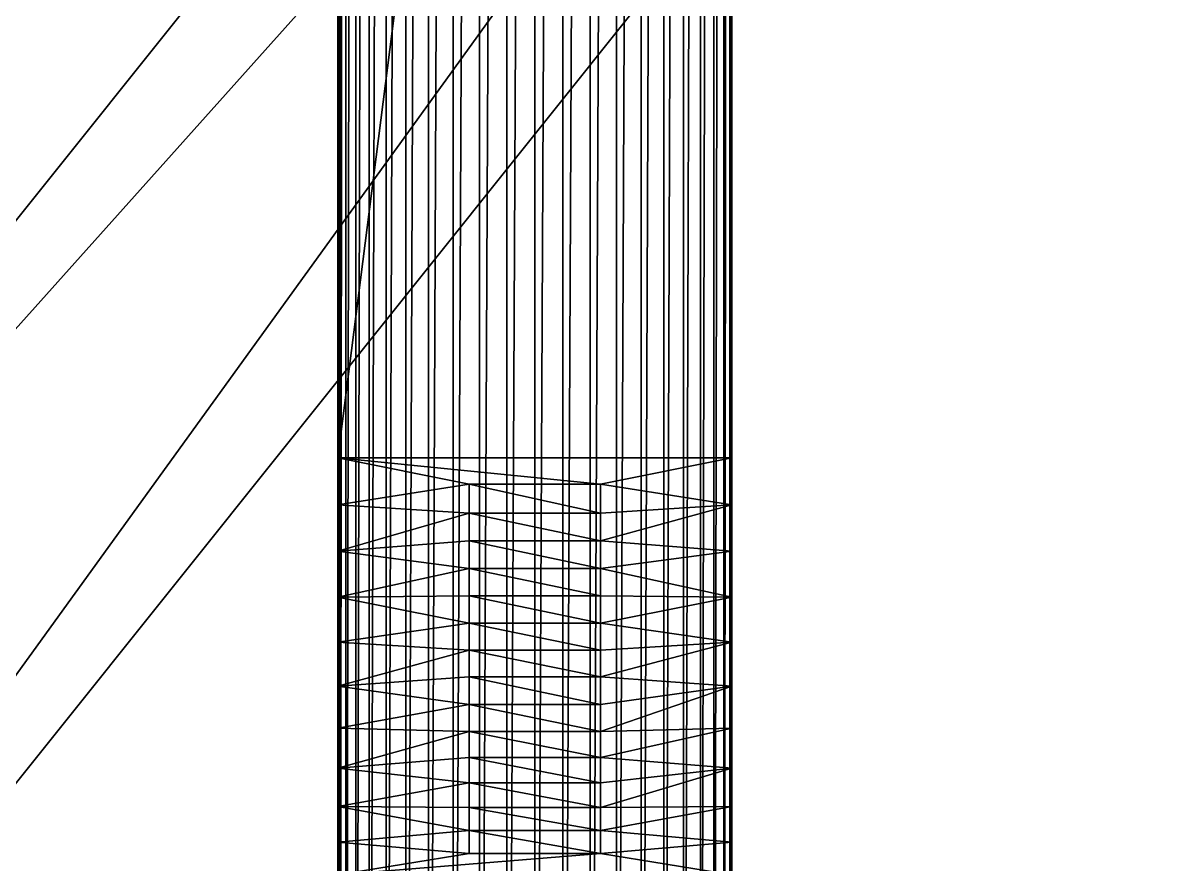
# Model space of a CAD drawing. Extents: x 207 to 387, y 94 to 160.
# Drawn here: x 261.23 to 272.58, y 103.88 to 112.29 of the extents above; entities that cross this region are included whole.
import ezdxf

# ---------------------------------------------------------------- set-up
doc = ezdxf.new("R2010")
doc.units = 0
doc.header["$LTSCALE"] = 2.54
doc.layers.get('0').update_dxf_attribs({"color": 13, "linetype": 'CONTINUOUS'})

# ---------------------------------------------------------------- blocks, each defined once
blk = doc.blocks.new('SP_05_ALTFIELD_CREDENZA_DW')
at = {"color": 23}
for p, q in [((118.372, 8.719), (118.372, 63.844)), ((118.372, 8.719), (118.372, 63.844)), ((122.309, 63.844), (122.309, 8.719)), ((122.309, 63.844), (122.309, 8.719)), ((118.372, 55.921, 6.913), (118.372, 55.592, 6.579)), ((118.372, 55.921, 6.913), (118.372, 55.592, 6.579)), ((122.309, 55.592, 6.579), (122.309, 55.921, 6.913)), ((122.309, 55.592, 6.579), (122.309, 55.921, 6.913)), ((118.372, 55.592, 6.579), (118.372, 55.235, 6.272)), ((118.372, 55.592, 6.579), (118.372, 55.235, 6.272)), ((122.309, 55.235, 6.272), (122.309, 55.592, 6.579)), ((122.309, 55.235, 6.272), (122.309, 55.592, 6.579)), ((118.372, 55.235, 6.272), (118.372, 54.855, 5.997)), ((118.372, 55.235, 6.272), (118.372, 54.855, 5.997)), ((122.309, 54.855, 5.997), (122.309, 55.235, 6.272)), ((122.309, 54.855, 5.997), (122.309, 55.235, 6.272)), ((118.372, 54.855, 5.997), (118.372, 54.453, 5.754)), ((118.372, 54.855, 5.997), (118.372, 54.453, 5.754)), ((122.309, 54.453, 5.754), (122.309, 54.855, 5.997)), ((122.309, 54.453, 5.754), (122.309, 54.855, 5.997)), ((118.372, 54.453, 5.754), (118.372, 54.032, 5.546)), ((118.372, 54.453, 5.754), (118.372, 54.032, 5.546)), ((122.309, 54.032, 5.546), (122.309, 54.453, 5.754)), ((122.309, 54.032, 5.546), (122.309, 54.453, 5.754)), ((118.372, 54.032, 5.546), (118.372, 53.595, 5.374)), ((118.372, 54.032, 5.546), (118.372, 53.595, 5.374)), ((122.309, 53.595, 5.374), (122.309, 54.032, 5.546)), ((122.309, 53.595, 5.374), (122.309, 54.032, 5.546)), ((118.372, 53.595, 5.374), (118.372, 53.145, 5.238)), ((118.372, 53.595, 5.374), (118.372, 53.145, 5.238)), ((122.309, 53.145, 5.238), (122.309, 53.595, 5.374)), ((122.309, 53.145, 5.238), (122.309, 53.595, 5.374)), ((118.372, 53.145, 5.238), (118.372, 52.685, 5.141)), ((118.372, 53.145, 5.238), (118.372, 52.685, 5.141)), ((122.309, 52.685, 5.141), (122.309, 53.145, 5.238)), ((122.309, 52.685, 5.141), (122.309, 53.145, 5.238)), ((118.372, 52.685, 5.141), (118.372, 52.219, 5.082)), ((118.372, 52.685, 5.141), (118.372, 52.219, 5.082)), ((122.309, 52.219, 5.082), (122.309, 52.685, 5.141)), ((122.309, 52.219, 5.082), (122.309, 52.685, 5.141)), ((118.372, 52.219, 5.082), (118.372, 51.75, 5.063)), ((118.372, 52.219, 5.082), (118.372, 51.75, 5.063)), ((122.309, 51.75, 5.063), (122.309, 52.219, 5.082)), ((122.309, 51.75, 5.063), (122.309, 52.219, 5.082)), ((118.372, 20.813, 5.063), (118.372, 51.75, 5.063)), ((118.372, 20.813, 5.063), (118.372, 51.75, 5.063)), ((122.309, 20.813, 5.063), (122.309, 51.75, 5.063)), ((122.309, 20.813, 5.063), (122.309, 51.75, 5.063))]:
    blk.add_line(p, q, dxfattribs=at)
at = {"color": 0}
for p, q in [((119.684, 55.708, 6.691), (118.372, 55.921, 6.913)), ((119.684, 55.708, 6.691), (118.372, 55.921, 6.913)), ((122.309, 55.921, 6.913), (120.997, 55.708, 6.691)), ((122.309, 55.921, 6.913), (120.997, 55.708, 6.691)), ((118.372, 55.592, 6.579), (119.684, 55.708, 6.691)), ((118.372, 55.592, 6.579), (119.684, 55.708, 6.691)), ((120.997, 55.708, 6.691), (119.684, 55.708, 6.691)), ((119.684, 55.708, 6.691), (119.684, 55.478, 6.475)), ((119.684, 55.708, 6.691), (119.684, 55.478, 6.475)), ((120.997, 55.708, 6.691), (119.684, 55.708, 6.691)), ((120.997, 55.478, 6.475), (120.997, 55.708, 6.691)), ((122.309, 55.592, 6.579), (120.997, 55.708, 6.691)), ((120.997, 55.478, 6.475), (120.997, 55.708, 6.691)), ((122.309, 55.592, 6.579), (120.997, 55.708, 6.691)), ((119.684, 55.478, 6.475), (118.372, 55.592, 6.579)), ((119.684, 55.478, 6.475), (118.372, 55.592, 6.579)), ((120.997, 55.478, 6.475), (122.309, 55.592, 6.579)), ((120.997, 55.478, 6.475), (122.309, 55.592, 6.579)), ((118.372, 55.235, 6.272), (119.684, 55.478, 6.475)), ((118.372, 55.235, 6.272), (119.684, 55.478, 6.475)), ((120.997, 55.478, 6.475), (119.684, 55.478, 6.475)), ((120.997, 55.478, 6.475), (119.684, 55.478, 6.475)), ((122.309, 55.235, 6.272), (120.997, 55.478, 6.475)), ((122.309, 55.235, 6.272), (120.997, 55.478, 6.475)), ((119.684, 55.245, 6.28), (118.372, 55.235, 6.272)), ((119.684, 55.245, 6.28), (118.372, 55.235, 6.272)), ((118.372, 54.855, 5.997), (119.684, 55.245, 6.28)), ((118.372, 54.855, 5.997), (119.684, 55.245, 6.28)), ((120.997, 55.245, 6.28), (119.684, 55.245, 6.28)), ((119.684, 55.245, 6.28), (119.684, 55.001, 6.097)), ((120.997, 55.245, 6.28), (119.684, 55.245, 6.28)), ((119.684, 55.245, 6.28), (119.684, 55.001, 6.097)), ((122.309, 55.235, 6.272), (120.997, 55.245, 6.28)), ((122.309, 55.235, 6.272), (120.997, 55.245, 6.28)), ((122.309, 55.235, 6.272), (120.997, 55.001, 6.097)), ((122.309, 55.235, 6.272), (120.997, 55.001, 6.097)), ((119.684, 55.001, 6.097), (118.372, 54.855, 5.997)), ((119.684, 55.001, 6.097), (118.372, 54.855, 5.997)), ((120.997, 55.001, 6.097), (119.684, 55.001, 6.097)), ((119.684, 55.001, 6.097), (119.684, 54.748, 5.928)), ((120.997, 55.001, 6.097), (119.684, 55.001, 6.097)), ((119.684, 55.001, 6.097), (119.684, 54.748, 5.928)), ((120.997, 54.748, 5.928), (120.997, 55.001, 6.097)), ((120.997, 55.001, 6.097), (122.309, 54.855, 5.997)), ((120.997, 55.001, 6.097), (122.309, 54.855, 5.997)), ((120.997, 54.748, 5.928), (120.997, 55.001, 6.097)), ((119.684, 54.748, 5.928), (118.372, 54.855, 5.997)), ((119.684, 54.748, 5.928), (118.372, 54.855, 5.997)), ((122.309, 54.855, 5.997), (120.997, 54.748, 5.928)), ((120.997, 54.486, 5.773), (122.309, 54.855, 5.997)), ((120.997, 54.486, 5.773), (122.309, 54.855, 5.997)), ((122.309, 54.855, 5.997), (120.997, 54.748, 5.928)), ((118.372, 54.453, 5.754), (119.684, 54.748, 5.928)), ((118.372, 54.453, 5.754), (119.684, 54.748, 5.928)), ((120.997, 54.748, 5.928), (119.684, 54.748, 5.928)), ((120.997, 54.748, 5.928), (119.684, 54.748, 5.928)), ((120.997, 54.486, 5.773), (120.997, 54.748, 5.928)), ((120.997, 54.486, 5.773), (120.997, 54.748, 5.928)), ((119.684, 54.486, 5.773), (118.372, 54.453, 5.754)), ((119.684, 54.486, 5.773), (118.372, 54.453, 5.754)), ((118.372, 54.032, 5.546), (119.684, 54.486, 5.773)), ((118.372, 54.032, 5.546), (119.684, 54.486, 5.773)), ((120.997, 54.486, 5.773), (119.684, 54.486, 5.773)), ((119.684, 54.486, 5.773), (119.684, 54.217, 5.632)), ((120.997, 54.486, 5.773), (119.684, 54.486, 5.773)), ((119.684, 54.486, 5.773), (119.684, 54.217, 5.632)), ((122.309, 54.453, 5.754), (120.997, 54.486, 5.773)), ((122.309, 54.453, 5.754), (120.997, 54.486, 5.773)), ((120.997, 54.217, 5.632), (122.309, 54.453, 5.754)), ((120.997, 54.217, 5.632), (122.309, 54.453, 5.754)), ((118.372, 54.032, 5.546), (119.684, 54.217, 5.632)), ((118.372, 54.032, 5.546), (119.684, 54.217, 5.632)), ((120.997, 54.217, 5.632), (119.684, 54.217, 5.632)), ((119.684, 54.217, 5.632), (119.684, 53.94, 5.506)), ((120.997, 54.217, 5.632), (119.684, 54.217, 5.632)), ((119.684, 54.217, 5.632), (119.684, 53.94, 5.506)), ((120.997, 53.94, 5.506), (120.997, 54.217, 5.632)), ((120.997, 54.217, 5.632), (122.309, 54.032, 5.546)), ((120.997, 54.217, 5.632), (122.309, 54.032, 5.546)), ((120.997, 53.94, 5.506), (120.997, 54.217, 5.632)), ((119.684, 53.94, 5.506), (118.372, 54.032, 5.546)), ((119.684, 53.94, 5.506), (118.372, 54.032, 5.546)), ((122.309, 54.032, 5.546), (120.997, 53.672, 5.401)), ((122.309, 54.032, 5.546), (120.997, 53.94, 5.506)), ((122.309, 54.032, 5.546), (120.997, 53.672, 5.401)), ((122.309, 54.032, 5.546), (120.997, 53.94, 5.506)), ((119.684, 53.94, 5.506), (118.372, 53.595, 5.374)), ((119.684, 53.94, 5.506), (118.372, 53.595, 5.374)), ((120.997, 53.94, 5.506), (119.684, 53.94, 5.506)), ((119.684, 53.94, 5.506), (119.684, 53.672, 5.401)), ((120.997, 53.94, 5.506), (119.684, 53.94, 5.506)), ((119.684, 53.94, 5.506), (119.684, 53.672, 5.401)), ((120.997, 53.672, 5.401), (120.997, 53.94, 5.506)), ((120.997, 53.672, 5.401), (120.997, 53.94, 5.506)), ((118.372, 53.595, 5.374), (119.684, 53.672, 5.401)), ((118.372, 53.595, 5.374), (119.684, 53.672, 5.401)), ((120.997, 53.672, 5.401), (119.684, 53.672, 5.401)), ((119.684, 53.672, 5.401), (119.684, 53.402, 5.31)), ((120.997, 53.672, 5.401), (119.684, 53.672, 5.401)), ((119.684, 53.672, 5.401), (119.684, 53.402, 5.31)), ((120.997, 53.402, 5.31), (120.997, 53.672, 5.401)), ((122.309, 53.595, 5.374), (120.997, 53.672, 5.401)), ((120.997, 53.402, 5.31), (120.997, 53.672, 5.401)), ((122.309, 53.595, 5.374), (120.997, 53.672, 5.401)), ((119.684, 53.402, 5.31), (118.372, 53.595, 5.374)), ((119.684, 53.402, 5.31), (118.372, 53.595, 5.374)), ((120.997, 53.402, 5.31), (122.309, 53.595, 5.374)), ((120.997, 53.402, 5.31), (122.309, 53.595, 5.374)), ((118.372, 53.145, 5.238), (119.684, 53.402, 5.31)), ((118.372, 53.145, 5.238), (119.684, 53.402, 5.31)), ((120.997, 53.402, 5.31), (119.684, 53.402, 5.31)), ((120.997, 53.402, 5.31), (119.684, 53.402, 5.31)), ((122.309, 53.145, 5.238), (120.997, 53.402, 5.31)), ((122.309, 53.145, 5.238), (120.997, 53.402, 5.31)), ((119.684, 53.129, 5.234), (118.372, 53.145, 5.238)), ((118.372, 53.145, 5.238), (119.684, 52.856, 5.172)), ((119.684, 53.129, 5.234), (118.372, 53.145, 5.238)), ((118.372, 53.145, 5.238), (119.684, 52.856, 5.172)), ((120.997, 53.129, 5.234), (119.684, 53.129, 5.234)), ((120.997, 53.129, 5.234), (119.684, 53.129, 5.234)), ((120.997, 52.856, 5.172), (122.309, 53.145, 5.238)), ((122.309, 53.145, 5.238), (120.997, 53.129, 5.234)), ((122.309, 53.145, 5.238), (120.997, 53.129, 5.234)), ((120.997, 52.856, 5.172), (122.309, 53.145, 5.238)), ((119.684, 52.856, 5.172), (118.372, 52.685, 5.141)), ((119.684, 52.856, 5.172), (118.372, 52.685, 5.141)), ((120.997, 52.856, 5.172), (119.684, 52.856, 5.172)), ((119.684, 52.856, 5.172), (119.684, 52.581, 5.124)), ((120.997, 52.856, 5.172), (119.684, 52.856, 5.172)), ((119.684, 52.856, 5.172), (119.684, 52.581, 5.124)), ((120.997, 52.581, 5.124), (120.997, 52.856, 5.172)), ((120.997, 52.856, 5.172), (122.309, 52.685, 5.141)), ((120.997, 52.856, 5.172), (122.309, 52.685, 5.141)), ((120.997, 52.581, 5.124), (120.997, 52.856, 5.172)), ((119.684, 52.581, 5.124), (118.372, 52.685, 5.141)), ((119.684, 52.581, 5.124), (118.372, 52.685, 5.141)), ((122.309, 52.685, 5.141), (120.997, 52.305, 5.09)), ((122.309, 52.685, 5.141), (120.997, 52.581, 5.124)), ((122.309, 52.685, 5.141), (120.997, 52.305, 5.09)), ((122.309, 52.685, 5.141), (120.997, 52.581, 5.124)), ((118.372, 52.219, 5.082), (119.684, 52.581, 5.124)), ((118.372, 52.219, 5.082), (119.684, 52.581, 5.124)), ((120.997, 52.581, 5.124), (119.684, 52.581, 5.124)), ((119.684, 52.581, 5.124), (119.684, 52.305, 5.09)), ((120.997, 52.581, 5.124), (119.684, 52.581, 5.124)), ((119.684, 52.581, 5.124), (119.684, 52.305, 5.09)), ((120.997, 52.305, 5.09), (120.997, 52.581, 5.124)), ((120.997, 52.305, 5.09), (120.997, 52.581, 5.124)), ((118.372, 52.219, 5.082), (119.684, 52.305, 5.09)), ((118.372, 52.219, 5.082), (119.684, 52.305, 5.09)), ((120.997, 52.305, 5.09), (119.684, 52.305, 5.09)), ((119.684, 52.305, 5.09), (119.684, 52.015, 5.069)), ((120.997, 52.305, 5.09), (119.684, 52.305, 5.09)), ((119.684, 52.305, 5.09), (119.684, 52.015, 5.069)), ((120.997, 52.015, 5.069), (120.997, 52.305, 5.09)), ((122.309, 52.219, 5.082), (120.997, 52.305, 5.09)), ((120.997, 52.015, 5.069), (120.997, 52.305, 5.09)), ((122.309, 52.219, 5.082), (120.997, 52.305, 5.09)), ((119.684, 52.015, 5.069), (118.372, 52.219, 5.082)), ((119.684, 52.015, 5.069), (118.372, 52.219, 5.082)), ((120.997, 52.015, 5.069), (122.309, 52.219, 5.082)), ((120.997, 52.015, 5.069), (122.309, 52.219, 5.082)), ((118.372, 51.75, 5.063), (119.684, 52.015, 5.069)), ((118.372, 51.75, 5.063), (119.684, 52.015, 5.069)), ((119.684, 52.015, 5.069), (120.997, 52.015, 5.069)), ((119.684, 52.015, 5.069), (120.997, 52.015, 5.069)), ((122.309, 51.75, 5.063), (120.997, 52.015, 5.069)), ((122.309, 51.75, 5.063), (120.997, 52.015, 5.069)), ((118.372, 51.75, 5.063), (122.309, 51.75, 5.063)), ((118.372, 51.75, 5.063), (122.309, 51.75, 5.063))]:
    blk.add_line(p, q, dxfattribs=at)
at = {"color": 23}
mesh = blk.add_polyface(dxfattribs=at)
corners = [(0, 65.812, 90), (180, 6.75, 90), (0, 6.75, 90), (180, 65.812, 90)]
mesh.append_faces([[corners[k] for k in face] for face in [(0, 1, 2), (1, 0, 3)]], dxfattribs={"vtx0": -1, "color": 23})
mesh = blk.add_polyface(dxfattribs=at)
corners = [(180, 6.75, 19.125), (0, 65.812, 19.125), (0, 6.75, 19.125), (180, 65.812, 19.125)]
mesh.append_faces([[corners[k] for k in face] for face in [(0, 1, 2), (1, 0, 3)]], dxfattribs={"vtx0": -1, "color": 23})
mesh = blk.add_polyface(dxfattribs=at)
corners = [(177.187, 6.75, 87.188), (2.813, 65.812, 87.188), (2.813, 6.75, 87.188), (177.187, 65.812, 87.188)]
mesh.append_faces([[corners[k] for k in face] for face in [(0, 1, 2), (1, 0, 3)]], dxfattribs={"vtx0": -1, "color": 23})
mesh = blk.add_polyface(dxfattribs=at)
corners = [(2.813, 65.812, 21.938), (177.081, 6.75, 21.938), (2.813, 6.75, 21.938), (177.081, 65.812, 21.938), (177.081, 36.281, 21.938)]
mesh.append_faces([[corners[k] for k in face] for face in [(0, 1, 2), (1, 3, 4)]], dxfattribs={"vtx0": -1, "color": 23})
mesh.append_faces([[corners[k] for k in face] for face in [(1, 0, 3)]], dxfattribs={"vtx0": -1, "vtx2": -1, "color": 23})
mesh = blk.add_polyface(dxfattribs=at)
corners = [(118.392, 64.124), (118.372, 8.719), (118.372, 63.844), (118.392, 8.439), (118.451, 64.398), (118.451, 8.164), (118.55, 64.662), (118.55, 7.901), (118.684, 64.908), (118.684, 7.654), (118.853, 65.133), (118.853, 7.429), (119.051, 65.332), (119.051, 7.231), (119.276, 65.5), (119.276, 7.063), (119.523, 65.635), (119.523, 6.928), (119.786, 65.733), (119.786, 6.83), (120.06, 65.792), (120.06, 6.77), (120.34, 65.812), (120.34, 6.75), (120.621, 65.792), (120.621, 6.77), (120.895, 65.733), (120.895, 6.83), (121.158, 65.635), (121.158, 6.928), (121.405, 65.5), (121.405, 7.063), (121.63, 65.332), (121.63, 7.231), (121.828, 65.133), (121.828, 7.429), (121.997, 64.908), (121.997, 7.654), (122.131, 64.662), (122.131, 7.901), (122.229, 64.398), (122.229, 8.164), (122.289, 64.124), (122.289, 8.439), (122.309, 63.844), (122.309, 8.719)]
mesh.append_faces([[corners[k] for k in face] for face in [(0, 1, 2), (43, 44, 45)]], dxfattribs={"vtx0": -1, "color": 23})
mesh.append_faces([[corners[k] for k in face] for face in [(1, 0, 3), (3, 4, 5), (5, 6, 7), (7, 8, 9), (9, 10, 11), (11, 12, 13), (13, 14, 15), (15, 16, 17), (17, 18, 19), (19, 20, 21), (21, 22, 23), (23, 24, 25), (25, 26, 27), (27, 28, 29), (29, 30, 31), (31, 32, 33), (33, 34, 35), (35, 36, 37), (37, 38, 39), (39, 40, 41), (41, 42, 43)]], dxfattribs={"vtx0": -1, "vtx1": -1, "color": 23})
mesh.append_faces([[corners[k] for k in face] for face in [(3, 0, 4), (5, 4, 6), (7, 6, 8), (9, 8, 10), (11, 10, 12), (13, 12, 14), (15, 14, 16), (17, 16, 18), (19, 18, 20), (21, 20, 22), (23, 22, 24), (25, 24, 26), (27, 26, 28), (29, 28, 30), (31, 30, 32), (33, 32, 34), (35, 34, 36), (37, 36, 38), (39, 38, 40), (41, 40, 42), (43, 42, 44)]], dxfattribs={"vtx0": -1, "vtx2": -1, "color": 23})
mesh = blk.add_polyface(dxfattribs=at)
corners = [(133.634, 6.75, 53.438), (91.447, 12.375, 53.438), (91.447, 6.75, 53.438), (133.634, 59.512, 53.438), (133.634, 12.375, 53.438), (134.028, 59.512, 53.438), (134.028, 12.375, 53.438), (91.053, 12.375, 53.438), (91.447, 59.512, 53.438), (91.053, 59.512, 53.438), (91.447, 65.137, 53.438), (133.634, 65.137, 53.438)]
mesh.append_faces([[corners[k] for k in face] for face in [(0, 1, 2), (5, 4, 6), (7, 8, 9)]], dxfattribs={"vtx0": -1, "color": 23})
mesh.append_faces([[corners[k] for k in face] for face in [(3, 4, 5), (8, 1, 10), (10, 1, 11), (11, 1, 3)]], dxfattribs={"vtx0": -1, "vtx1": -1, "color": 23})
mesh.append_faces([[corners[k] for k in face] for face in [(1, 0, 3)]], dxfattribs={"vtx0": -1, "vtx1": -1, "vtx2": -1, "color": 23})
mesh.append_faces([[corners[k] for k in face] for face in [(3, 0, 4), (8, 7, 1)]], dxfattribs={"vtx0": -1, "vtx2": -1, "color": 23})
mesh = blk.add_polyface(dxfattribs=at)
corners = [(134.028, 59.512, 55.688), (133.634, 12.375, 55.688), (133.634, 59.512, 55.688), (134.028, 12.375, 55.688), (133.634, 65.137, 55.688), (91.447, 59.512, 55.688), (91.447, 65.137, 55.688), (91.447, 12.375, 55.688), (91.447, 6.75, 55.688), (133.634, 6.75, 55.688), (91.053, 12.375, 55.688), (91.053, 59.512, 55.688)]
mesh.append_faces([[corners[k] for k in face] for face in [(1, 0, 3), (4, 5, 6), (5, 10, 11)]], dxfattribs={"vtx0": -1, "color": 23})
mesh.append_faces([[corners[k] for k in face] for face in [(0, 1, 2), (7, 4, 8), (8, 2, 9), (9, 2, 1), (10, 5, 7)]], dxfattribs={"vtx0": -1, "vtx1": -1, "color": 23})
mesh.append_faces([[corners[k] for k in face] for face in [(5, 4, 7)]], dxfattribs={"vtx0": -1, "vtx1": -1, "vtx2": -1, "color": 23})
mesh.append_faces([[corners[k] for k in face] for face in [(8, 4, 2)]], dxfattribs={"vtx0": -1, "vtx2": -1, "color": 23})
mesh = blk.add_polyface(dxfattribs=at)
corners = [(118.372, 16.641, 6.913), (118.372, 8.719, 0.917), (118.372, 8.719, 1.376), (118.372, 8.719), (118.372, 16.971, 6.579), (118.372, 17.327, 6.272), (118.372, 17.708, 5.997), (118.372, 18.11, 5.754), (118.372, 18.531, 5.546), (118.372, 18.968, 5.374), (118.372, 19.418, 5.238), (118.372, 19.877, 5.141), (118.372, 20.343, 5.082), (118.372, 63.844), (118.372, 20.813, 5.063), (118.372, 51.75, 5.063), (118.372, 52.219, 5.082), (118.372, 52.685, 5.141), (118.372, 53.145, 5.238), (118.372, 53.595, 5.374), (118.372, 54.032, 5.546), (118.372, 54.453, 5.754), (118.372, 54.855, 5.997), (118.372, 55.235, 6.272), (118.372, 55.592, 6.579), (118.372, 55.921, 6.913), (118.372, 63.844, 1.376), (118.372, 63.844, 0.917)]
mesh.append_faces([[corners[k] for k in face] for face in [(0, 1, 2), (13, 26, 27)]], dxfattribs={"vtx0": -1, "color": 23})
mesh.append_faces([[corners[k] for k in face] for face in [(1, 0, 3), (3, 12, 13)]], dxfattribs={"vtx0": -1, "vtx1": -1, "color": 23})
mesh.append_faces([[corners[k] for k in face] for face in [(3, 0, 4), (3, 4, 5), (3, 5, 6), (3, 6, 7), (3, 7, 8), (3, 8, 9), (3, 9, 10), (3, 10, 11), (3, 11, 12), (13, 12, 14), (13, 14, 15), (13, 15, 16), (13, 16, 17), (13, 17, 18), (13, 18, 19), (13, 19, 20), (13, 20, 21), (13, 21, 22), (13, 22, 23), (13, 23, 24), (13, 24, 25), (13, 25, 26)]], dxfattribs={"vtx0": -1, "vtx2": -1, "color": 23})
mesh = blk.add_polyface(dxfattribs=at)
corners = [(122.309, 63.844), (122.309, 8.719, 0.917), (122.309, 8.719), (122.309, 8.719, 1.376), (122.309, 20.343, 5.082), (122.309, 19.877, 5.141), (122.309, 19.418, 5.238), (122.309, 18.968, 5.374), (122.309, 18.531, 5.546), (122.309, 18.11, 5.754), (122.309, 17.708, 5.997), (122.309, 17.327, 6.272), (122.309, 16.971, 6.579), (122.309, 16.641, 6.913), (122.309, 20.813, 5.063), (122.309, 51.75, 5.063), (122.309, 52.219, 5.082), (122.309, 52.685, 5.141), (122.309, 53.145, 5.238), (122.309, 53.595, 5.374), (122.309, 54.032, 5.546), (122.309, 54.453, 5.754), (122.309, 54.855, 5.997), (122.309, 55.235, 6.272), (122.309, 55.592, 6.579), (122.309, 55.921, 6.913), (122.309, 63.844, 1.376), (122.309, 63.844, 0.917)]
mesh.append_faces([[corners[k] for k in face] for face in [(0, 1, 2), (3, 12, 13), (26, 0, 27)]], dxfattribs={"vtx0": -1, "color": 23})
mesh.append_faces([[corners[k] for k in face] for face in [(1, 0, 3), (4, 0, 14), (14, 0, 15), (15, 0, 16), (16, 0, 17), (17, 0, 18), (18, 0, 19), (19, 0, 20), (20, 0, 21), (21, 0, 22), (22, 0, 23), (23, 0, 24), (24, 0, 25), (25, 0, 26)]], dxfattribs={"vtx0": -1, "vtx1": -1, "color": 23})
mesh.append_faces([[corners[k] for k in face] for face in [(3, 0, 4)]], dxfattribs={"vtx0": -1, "vtx1": -1, "vtx2": -1, "color": 23})
mesh.append_faces([[corners[k] for k in face] for face in [(3, 4, 5), (3, 5, 6), (3, 6, 7), (3, 7, 8), (3, 8, 9), (3, 9, 10), (3, 10, 11), (3, 11, 12)]], dxfattribs={"vtx0": -1, "vtx2": -1, "color": 23})
mesh = blk.add_polyface(dxfattribs=at)
corners = [(118.372, 55.921, 6.913), (118.372, 55.592, 6.579), (119.684, 55.708, 6.691)]
mesh.append_faces([[corners[k] for k in face] for face in [(0, 1, 2)]], dxfattribs={"color": 23})
mesh = blk.add_polyface(dxfattribs=at)
corners = [(122.309, 55.921, 6.913), (119.684, 55.708, 6.691), (120.997, 55.708, 6.691), (118.372, 55.921, 6.913)]
mesh.append_faces([[corners[k] for k in face] for face in [(0, 1, 2), (1, 0, 3)]], dxfattribs={"vtx0": -1, "color": 23})
mesh = blk.add_polyface(dxfattribs=at)
corners = [(122.309, 55.921, 6.913), (120.997, 55.708, 6.691), (122.309, 55.592, 6.579)]
mesh.append_faces([[corners[k] for k in face] for face in [(0, 1, 2)]], dxfattribs={"color": 23})
mesh = blk.add_polyface(dxfattribs=at)
corners = [(119.684, 55.708, 6.691), (118.372, 55.592, 6.579), (119.684, 55.478, 6.475)]
mesh.append_faces([[corners[k] for k in face] for face in [(0, 1, 2)]], dxfattribs={"color": 23})
mesh = blk.add_polyface(dxfattribs=at)
corners = [(120.997, 55.478, 6.475), (119.684, 55.708, 6.691), (119.684, 55.478, 6.475), (120.997, 55.708, 6.691)]
mesh.append_faces([[corners[k] for k in face] for face in [(0, 1, 2), (1, 0, 3)]], dxfattribs={"vtx0": -1, "color": 23})
mesh = blk.add_polyface(dxfattribs=at)
corners = [(122.309, 55.592, 6.579), (120.997, 55.708, 6.691), (120.997, 55.478, 6.475)]
mesh.append_faces([[corners[k] for k in face] for face in [(0, 1, 2)]], dxfattribs={"color": 23})
mesh = blk.add_polyface(dxfattribs=at)
corners = [(119.684, 55.478, 6.475), (118.372, 55.592, 6.579), (118.372, 55.235, 6.272)]
mesh.append_faces([[corners[k] for k in face] for face in [(0, 1, 2)]], dxfattribs={"color": 23})
mesh = blk.add_polyface(dxfattribs=at)
corners = [(122.309, 55.592, 6.579), (120.997, 55.478, 6.475), (122.309, 55.235, 6.272)]
mesh.append_faces([[corners[k] for k in face] for face in [(0, 1, 2)]], dxfattribs={"color": 23})
mesh = blk.add_polyface(dxfattribs=at)
corners = [(119.684, 55.245, 6.28), (119.684, 55.478, 6.475), (118.372, 55.235, 6.272), (120.997, 55.245, 6.28), (120.997, 55.478, 6.475), (122.309, 55.235, 6.272)]
mesh.append_faces([[corners[k] for k in face] for face in [(0, 1, 2), (4, 3, 5)]], dxfattribs={"vtx0": -1, "color": 23})
mesh.append_faces([[corners[k] for k in face] for face in [(1, 3, 4)]], dxfattribs={"vtx0": -1, "vtx1": -1, "color": 23})
mesh.append_faces([[corners[k] for k in face] for face in [(1, 0, 3)]], dxfattribs={"vtx0": -1, "vtx2": -1, "color": 23})
mesh = blk.add_polyface(dxfattribs=at)
corners = [(119.684, 55.245, 6.28), (118.372, 55.235, 6.272), (118.372, 54.855, 5.997)]
mesh.append_faces([[corners[k] for k in face] for face in [(0, 1, 2)]], dxfattribs={"color": 23})
mesh = blk.add_polyface(dxfattribs=at)
corners = [(119.684, 55.245, 6.28), (118.372, 54.855, 5.997), (119.684, 55.001, 6.097)]
mesh.append_faces([[corners[k] for k in face] for face in [(0, 1, 2)]], dxfattribs={"color": 23})
mesh = blk.add_polyface(dxfattribs=at)
corners = [(120.997, 55.001, 6.097), (119.684, 55.245, 6.28), (119.684, 55.001, 6.097), (120.997, 55.245, 6.28), (122.309, 55.235, 6.272)]
mesh.append_faces([[corners[k] for k in face] for face in [(0, 1, 2), (3, 0, 4)]], dxfattribs={"vtx0": -1, "color": 23})
mesh.append_faces([[corners[k] for k in face] for face in [(1, 0, 3)]], dxfattribs={"vtx0": -1, "vtx1": -1, "color": 23})
mesh = blk.add_polyface(dxfattribs=at)
corners = [(122.309, 55.235, 6.272), (120.997, 55.001, 6.097), (122.309, 54.855, 5.997)]
mesh.append_faces([[corners[k] for k in face] for face in [(0, 1, 2)]], dxfattribs={"color": 23})
mesh = blk.add_polyface(dxfattribs=at)
corners = [(119.684, 55.001, 6.097), (118.372, 54.855, 5.997), (119.684, 54.748, 5.928)]
mesh.append_faces([[corners[k] for k in face] for face in [(0, 1, 2)]], dxfattribs={"color": 23})
mesh = blk.add_polyface(dxfattribs=at)
corners = [(120.997, 54.748, 5.928), (119.684, 55.001, 6.097), (119.684, 54.748, 5.928), (120.997, 55.001, 6.097)]
mesh.append_faces([[corners[k] for k in face] for face in [(0, 1, 2), (1, 0, 3)]], dxfattribs={"vtx0": -1, "color": 23})
mesh = blk.add_polyface(dxfattribs=at)
corners = [(122.309, 54.855, 5.997), (120.997, 55.001, 6.097), (120.997, 54.748, 5.928)]
mesh.append_faces([[corners[k] for k in face] for face in [(0, 1, 2)]], dxfattribs={"color": 23})
mesh = blk.add_polyface(dxfattribs=at)
corners = [(119.684, 54.748, 5.928), (118.372, 54.855, 5.997), (118.372, 54.453, 5.754)]
mesh.append_faces([[corners[k] for k in face] for face in [(0, 1, 2)]], dxfattribs={"color": 23})
mesh = blk.add_polyface(dxfattribs=at)
corners = [(122.309, 54.855, 5.997), (120.997, 54.748, 5.928), (120.997, 54.486, 5.773)]
mesh.append_faces([[corners[k] for k in face] for face in [(0, 1, 2)]], dxfattribs={"color": 23})
mesh = blk.add_polyface(dxfattribs=at)
corners = [(122.309, 54.855, 5.997), (120.997, 54.486, 5.773), (122.309, 54.453, 5.754)]
mesh.append_faces([[corners[k] for k in face] for face in [(0, 1, 2)]], dxfattribs={"color": 23})
mesh = blk.add_polyface(dxfattribs=at)
corners = [(119.684, 54.486, 5.773), (119.684, 54.748, 5.928), (118.372, 54.453, 5.754), (120.997, 54.486, 5.773), (120.997, 54.748, 5.928)]
mesh.append_faces([[corners[k] for k in face] for face in [(0, 1, 2), (1, 3, 4)]], dxfattribs={"vtx0": -1, "color": 23})
mesh.append_faces([[corners[k] for k in face] for face in [(1, 0, 3)]], dxfattribs={"vtx0": -1, "vtx2": -1, "color": 23})
mesh = blk.add_polyface(dxfattribs=at)
corners = [(119.684, 54.486, 5.773), (118.372, 54.453, 5.754), (118.372, 54.032, 5.546)]
mesh.append_faces([[corners[k] for k in face] for face in [(0, 1, 2)]], dxfattribs={"color": 23})
mesh = blk.add_polyface(dxfattribs=at)
corners = [(119.684, 54.486, 5.773), (118.372, 54.032, 5.546), (119.684, 54.217, 5.632)]
mesh.append_faces([[corners[k] for k in face] for face in [(0, 1, 2)]], dxfattribs={"color": 23})
mesh = blk.add_polyface(dxfattribs=at)
corners = [(120.997, 54.217, 5.632), (119.684, 54.486, 5.773), (119.684, 54.217, 5.632), (120.997, 54.486, 5.773), (122.309, 54.453, 5.754)]
mesh.append_faces([[corners[k] for k in face] for face in [(0, 1, 2), (3, 0, 4)]], dxfattribs={"vtx0": -1, "color": 23})
mesh.append_faces([[corners[k] for k in face] for face in [(1, 0, 3)]], dxfattribs={"vtx0": -1, "vtx1": -1, "color": 23})
mesh = blk.add_polyface(dxfattribs=at)
corners = [(122.309, 54.453, 5.754), (120.997, 54.217, 5.632), (122.309, 54.032, 5.546)]
mesh.append_faces([[corners[k] for k in face] for face in [(0, 1, 2)]], dxfattribs={"color": 23})
mesh = blk.add_polyface(dxfattribs=at)
corners = [(119.684, 54.217, 5.632), (118.372, 54.032, 5.546), (119.684, 53.94, 5.506)]
mesh.append_faces([[corners[k] for k in face] for face in [(0, 1, 2)]], dxfattribs={"color": 23})
mesh = blk.add_polyface(dxfattribs=at)
corners = [(120.997, 53.94, 5.506), (119.684, 54.217, 5.632), (119.684, 53.94, 5.506), (120.997, 54.217, 5.632)]
mesh.append_faces([[corners[k] for k in face] for face in [(0, 1, 2), (1, 0, 3)]], dxfattribs={"vtx0": -1, "color": 23})
mesh = blk.add_polyface(dxfattribs=at)
corners = [(122.309, 54.032, 5.546), (120.997, 54.217, 5.632), (120.997, 53.94, 5.506)]
mesh.append_faces([[corners[k] for k in face] for face in [(0, 1, 2)]], dxfattribs={"color": 23})
mesh = blk.add_polyface(dxfattribs=at)
corners = [(119.684, 53.94, 5.506), (118.372, 54.032, 5.546), (118.372, 53.595, 5.374)]
mesh.append_faces([[corners[k] for k in face] for face in [(0, 1, 2)]], dxfattribs={"color": 23})
mesh = blk.add_polyface(dxfattribs=at)
corners = [(122.309, 54.032, 5.546), (120.997, 53.672, 5.401), (122.309, 53.595, 5.374)]
mesh.append_faces([[corners[k] for k in face] for face in [(0, 1, 2)]], dxfattribs={"color": 23})
mesh = blk.add_polyface(dxfattribs=at)
corners = [(122.309, 54.032, 5.546), (120.997, 53.94, 5.506), (120.997, 53.672, 5.401)]
mesh.append_faces([[corners[k] for k in face] for face in [(0, 1, 2)]], dxfattribs={"color": 23})
mesh = blk.add_polyface(dxfattribs=at)
corners = [(119.684, 53.94, 5.506), (118.372, 53.595, 5.374), (119.684, 53.672, 5.401)]
mesh.append_faces([[corners[k] for k in face] for face in [(0, 1, 2)]], dxfattribs={"color": 23})
mesh = blk.add_polyface(dxfattribs=at)
corners = [(120.997, 53.672, 5.401), (119.684, 53.94, 5.506), (119.684, 53.672, 5.401), (120.997, 53.94, 5.506)]
mesh.append_faces([[corners[k] for k in face] for face in [(0, 1, 2), (1, 0, 3)]], dxfattribs={"vtx0": -1, "color": 23})
mesh = blk.add_polyface(dxfattribs=at)
corners = [(119.684, 53.672, 5.401), (118.372, 53.595, 5.374), (119.684, 53.402, 5.31)]
mesh.append_faces([[corners[k] for k in face] for face in [(0, 1, 2)]], dxfattribs={"color": 23})
mesh = blk.add_polyface(dxfattribs=at)
corners = [(120.997, 53.402, 5.31), (119.684, 53.672, 5.401), (119.684, 53.402, 5.31), (120.997, 53.672, 5.401)]
mesh.append_faces([[corners[k] for k in face] for face in [(0, 1, 2), (1, 0, 3)]], dxfattribs={"vtx0": -1, "color": 23})
mesh = blk.add_polyface(dxfattribs=at)
corners = [(122.309, 53.595, 5.374), (120.997, 53.672, 5.401), (120.997, 53.402, 5.31)]
mesh.append_faces([[corners[k] for k in face] for face in [(0, 1, 2)]], dxfattribs={"color": 23})
mesh = blk.add_polyface(dxfattribs=at)
corners = [(119.684, 53.402, 5.31), (118.372, 53.595, 5.374), (118.372, 53.145, 5.238)]
mesh.append_faces([[corners[k] for k in face] for face in [(0, 1, 2)]], dxfattribs={"color": 23})
mesh = blk.add_polyface(dxfattribs=at)
corners = [(122.309, 53.595, 5.374), (120.997, 53.402, 5.31), (122.309, 53.145, 5.238)]
mesh.append_faces([[corners[k] for k in face] for face in [(0, 1, 2)]], dxfattribs={"color": 23})
mesh = blk.add_polyface(dxfattribs=at)
corners = [(119.684, 53.129, 5.234), (119.684, 53.402, 5.31), (118.372, 53.145, 5.238), (120.997, 53.129, 5.234), (120.997, 53.402, 5.31), (122.309, 53.145, 5.238)]
mesh.append_faces([[corners[k] for k in face] for face in [(0, 1, 2), (4, 3, 5)]], dxfattribs={"vtx0": -1, "color": 23})
mesh.append_faces([[corners[k] for k in face] for face in [(1, 3, 4)]], dxfattribs={"vtx0": -1, "vtx1": -1, "color": 23})
mesh.append_faces([[corners[k] for k in face] for face in [(1, 0, 3)]], dxfattribs={"vtx0": -1, "vtx2": -1, "color": 23})
mesh = blk.add_polyface(dxfattribs=at)
corners = [(119.684, 52.856, 5.172), (119.684, 53.129, 5.234), (118.372, 53.145, 5.238), (120.997, 52.856, 5.172), (120.997, 53.129, 5.234), (122.309, 53.145, 5.238)]
mesh.append_faces([[corners[k] for k in face] for face in [(0, 1, 2), (4, 3, 5)]], dxfattribs={"vtx0": -1, "color": 23})
mesh.append_faces([[corners[k] for k in face] for face in [(1, 3, 4)]], dxfattribs={"vtx0": -1, "vtx1": -1, "color": 23})
mesh.append_faces([[corners[k] for k in face] for face in [(1, 0, 3)]], dxfattribs={"vtx0": -1, "vtx2": -1, "color": 23})
mesh = blk.add_polyface(dxfattribs=at)
corners = [(119.684, 52.856, 5.172), (118.372, 53.145, 5.238), (118.372, 52.685, 5.141)]
mesh.append_faces([[corners[k] for k in face] for face in [(0, 1, 2)]], dxfattribs={"color": 23})
mesh = blk.add_polyface(dxfattribs=at)
corners = [(122.309, 53.145, 5.238), (120.997, 52.856, 5.172), (122.309, 52.685, 5.141)]
mesh.append_faces([[corners[k] for k in face] for face in [(0, 1, 2)]], dxfattribs={"color": 23})
mesh = blk.add_polyface(dxfattribs=at)
corners = [(119.684, 52.856, 5.172), (118.372, 52.685, 5.141), (119.684, 52.581, 5.124)]
mesh.append_faces([[corners[k] for k in face] for face in [(0, 1, 2)]], dxfattribs={"color": 23})
mesh = blk.add_polyface(dxfattribs=at)
corners = [(120.997, 52.581, 5.124), (119.684, 52.856, 5.172), (119.684, 52.581, 5.124), (120.997, 52.856, 5.172)]
mesh.append_faces([[corners[k] for k in face] for face in [(0, 1, 2), (1, 0, 3)]], dxfattribs={"vtx0": -1, "color": 23})
mesh = blk.add_polyface(dxfattribs=at)
corners = [(122.309, 52.685, 5.141), (120.997, 52.856, 5.172), (120.997, 52.581, 5.124)]
mesh.append_faces([[corners[k] for k in face] for face in [(0, 1, 2)]], dxfattribs={"color": 23})
mesh = blk.add_polyface(dxfattribs=at)
corners = [(119.684, 52.581, 5.124), (118.372, 52.685, 5.141), (118.372, 52.219, 5.082)]
mesh.append_faces([[corners[k] for k in face] for face in [(0, 1, 2)]], dxfattribs={"color": 23})
mesh = blk.add_polyface(dxfattribs=at)
corners = [(122.309, 52.685, 5.141), (120.997, 52.305, 5.09), (122.309, 52.219, 5.082)]
mesh.append_faces([[corners[k] for k in face] for face in [(0, 1, 2)]], dxfattribs={"color": 23})
mesh = blk.add_polyface(dxfattribs=at)
corners = [(122.309, 52.685, 5.141), (120.997, 52.581, 5.124), (120.997, 52.305, 5.09)]
mesh.append_faces([[corners[k] for k in face] for face in [(0, 1, 2)]], dxfattribs={"color": 23})
mesh = blk.add_polyface(dxfattribs=at)
corners = [(119.684, 52.581, 5.124), (118.372, 52.219, 5.082), (119.684, 52.305, 5.09)]
mesh.append_faces([[corners[k] for k in face] for face in [(0, 1, 2)]], dxfattribs={"color": 23})
mesh = blk.add_polyface(dxfattribs=at)
corners = [(120.997, 52.305, 5.09), (119.684, 52.581, 5.124), (119.684, 52.305, 5.09), (120.997, 52.581, 5.124)]
mesh.append_faces([[corners[k] for k in face] for face in [(0, 1, 2), (1, 0, 3)]], dxfattribs={"vtx0": -1, "color": 23})
mesh = blk.add_polyface(dxfattribs=at)
corners = [(119.684, 52.305, 5.09), (118.372, 52.219, 5.082), (119.684, 52.015, 5.069)]
mesh.append_faces([[corners[k] for k in face] for face in [(0, 1, 2)]], dxfattribs={"color": 23})
mesh = blk.add_polyface(dxfattribs=at)
corners = [(120.997, 52.015, 5.069), (119.684, 52.305, 5.09), (119.684, 52.015, 5.069), (120.997, 52.305, 5.09)]
mesh.append_faces([[corners[k] for k in face] for face in [(0, 1, 2), (1, 0, 3)]], dxfattribs={"vtx0": -1, "color": 23})
mesh = blk.add_polyface(dxfattribs=at)
corners = [(122.309, 52.219, 5.082), (120.997, 52.305, 5.09), (120.997, 52.015, 5.069)]
mesh.append_faces([[corners[k] for k in face] for face in [(0, 1, 2)]], dxfattribs={"color": 23})
mesh = blk.add_polyface(dxfattribs=at)
corners = [(119.684, 52.015, 5.069), (118.372, 52.219, 5.082), (118.372, 51.75, 5.063)]
mesh.append_faces([[corners[k] for k in face] for face in [(0, 1, 2)]], dxfattribs={"color": 23})
mesh = blk.add_polyface(dxfattribs=at)
corners = [(122.309, 52.219, 5.082), (120.997, 52.015, 5.069), (122.309, 51.75, 5.063)]
mesh.append_faces([[corners[k] for k in face] for face in [(0, 1, 2)]], dxfattribs={"color": 23})
mesh = blk.add_polyface(dxfattribs=at)
corners = [(122.309, 51.75, 5.063), (119.684, 52.015, 5.069), (118.372, 51.75, 5.063), (120.997, 52.015, 5.069)]
mesh.append_faces([[corners[k] for k in face] for face in [(0, 1, 2), (1, 0, 3)]], dxfattribs={"vtx0": -1, "color": 23})
mesh = blk.add_polyface(dxfattribs=at)
corners = [(118.372, 20.813, 5.063), (122.309, 51.75, 5.063), (118.372, 51.75, 5.063), (122.309, 20.813, 5.063)]
mesh.append_faces([[corners[k] for k in face] for face in [(0, 1, 2), (1, 0, 3)]], dxfattribs={"vtx0": -1, "color": 23})

msp = doc.modelspace()

# ---------------------------------------------------------------- block references
at = {"color": 23, "rotation": 180}
msp.add_blockref('SP_05_ALTFIELD_CREDENZA_DW', (386.694, 159.69), dxfattribs=at)

doc.saveas('drawing.dxf')
